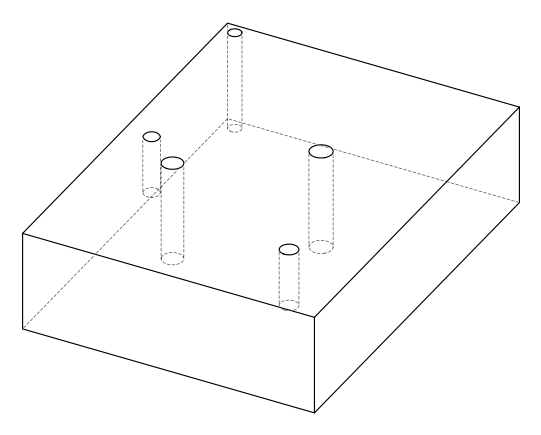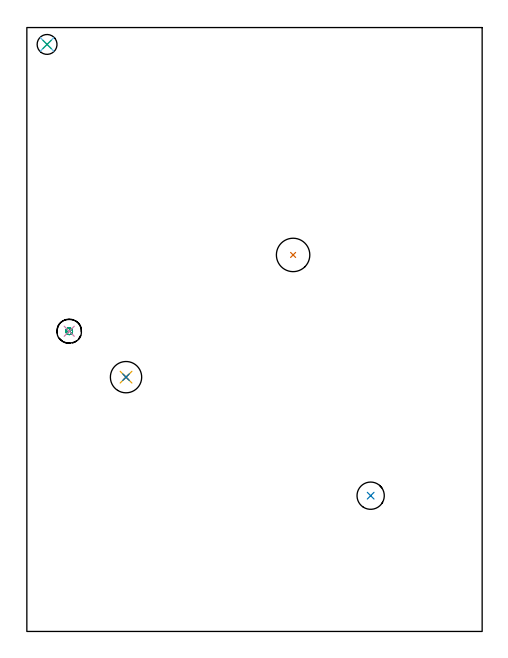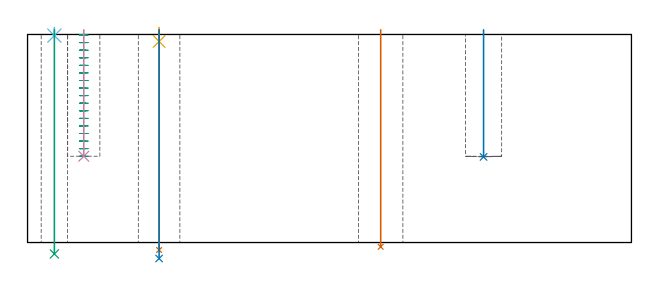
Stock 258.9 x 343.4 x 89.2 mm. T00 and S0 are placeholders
(PLAN: 9 operations, 7 tool changes, 3.3 min)
(1 INDEXABLE_INSERT_DRILL_THROUGH_HOLE_FROM_SOLID | STEP1HOLE_2 | NXT0302_009 | 0.37 min | 25260 mm3)
(2 INDEXABLE_INSERT_DRILL_BLIND_HOLE_FROM_SOLID | STEP1POCKET | NXT0302_002 | 0.22 min | 9856 mm3)
(3 MILL_BLIND_HOLE_FROM_SOLID_MATERIAL | STEP1POCKET_1 | UGT0201_128 | Spiral | 1.3 min | 7808 mm3)
(4 BORE_BLIND_HOLE | STEP1POCKET_1 | UGT0332_073 | 0.22 min | 2 mm3)
(5 SPOT_DRILL | STEP1HOLE | NXT0321_9005460120000 | 0.05 min | 183 mm3)
(6 SPOT_DRILL_1 | STEP1HOLE_1 | NXT0321_9005460120000 | 0.03 min | 2 mm3)
(7 DRILL_THROUGH_HOLE_INTO_CENTER | STEP1HOLE | NXT0301_065 | 0.38 min | 6035 mm3)
(8 DRILL_TO_ENLARGE_THROUGH_HOLE | STEP1HOLE | UGT0301_248 | 0.39 min | 15952 mm3)
(9 DRILL_THROUGH_HOLE_INTO_CENTER_1 | STEP1HOLE_1 | UGT0301_508 | 0.39 min | 8921 mm3)
(TOOL NXT0302_009 | Index. Insert Drill 19mm [880-D1900L25-05] | D19 PA176 FL95 Z2)
(TOOL NXT0302_002 | Index. Insert Drill 15.5mm [880-D1550L20-05] | D15.5 PA176 FL78 Z2)
(TOOL UGT0201_128 | Carbide End Mill 10.0 | D10 FL15 Z4)
(TOOL UGT0332_073 | 13.8 mm Rough Boring Bar | D13.8)
(TOOL NXT0321_9005460120000 | NC Spot Drill, 142deg, 12mm, Carbide, Uncoated | D12 PA142 FL30 Z2)
(TOOL NXT0301_065 | Carbide Drill 9.4mm [860.1-0940-075A1-MM 2214] | D9.4 PA140 FL98 Z2)
(TOOL UGT0301_248 | Twist Drill 17.8 mm | D17.8 PA118 FL130 Z2)
(TOOL UGT0301_508 | Carbide Drill 11.3 mm | D11.3 PA118 FL94 Z2)
(OP 1 INDEXABLE_INSERT_DRILL_THROUGH_HOLE_FROM_SOLID)
G17 G21 G94 G90
T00 M6
G54
G17 G0 G90 X151.4 Y214.1 S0 M3
G43 Z99.2 H1
G94 G81 G98 Z-1.832 F250. R91.2
G80
M5
M2
(OP 2 INDEXABLE_INSERT_DRILL_BLIND_HOLE_FROM_SOLID)
G17 G21 G94 G90
T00 M6
G54
G17 G0 G90 X195.5 Y77.2 S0 M3
G43 Z99.2 H1
G94 G81 G98 Z36.7 F250. R91.2
G80
M5
M2
(OP 3 MILL_BLIND_HOLE_FROM_SOLID_MATERIAL)
G17 G21 G94 G90
T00 M6
G54
G17 G0 G90 X24.1 Y170.7 S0 M3
G43 Z99.2 H0
Z88.953
G94 G3 X24.639 Y172.061 R0.787 F250.
X22.715 Y172.001 R1.361
X22.799 Y169.315 R1.9
X22.715 Y172.001 R-1.9
X22.757 Y170.658 R0.95
X24.1 Y170.7 R0.95
G0 Z85.706
G3 X24.639 Y172.061 R0.787
X22.715 Y172.001 R1.361
X22.799 Y169.315 R1.9
X22.715 Y172.001 R-1.9
X22.757 Y170.658 R0.95
X24.1 Y170.7 R0.95
G0 Z82.459
G3 X24.639 Y172.061 R0.787
X22.715 Y172.001 R1.361
X22.799 Y169.315 R1.9
X22.715 Y172.001 R-1.9
X22.757 Y170.658 R0.95
X24.1 Y170.7 R0.95
G0 Z79.212
G3 X24.639 Y172.061 R0.787
X22.715 Y172.001 R1.361
X22.799 Y169.315 R1.9
X22.715 Y172.001 R-1.9
X22.757 Y170.658 R0.95
X24.1 Y170.7 R0.95
G0 Z75.965
G3 X24.639 Y172.061 R0.787
X22.715 Y172.001 R1.361
X22.799 Y169.315 R1.9
X22.715 Y172.001 R-1.9
X22.757 Y170.658 R0.95
X24.1 Y170.7 R0.95
G0 Z72.718
G3 X24.639 Y172.061 R0.787
X22.715 Y172.001 R1.361
X22.799 Y169.315 R1.9
X22.715 Y172.001 R-1.9
X22.757 Y170.658 R0.95
X24.1 Y170.7 R0.95
G0 Z69.471
G3 X24.639 Y172.061 R0.787
X22.715 Y172.001 R1.361
X22.799 Y169.315 R1.9
X22.715 Y172.001 R-1.9
X22.757 Y170.658 R0.95
X24.1 Y170.7 R0.95
G0 Z66.224
G3 X24.639 Y172.061 R0.787
X22.715 Y172.001 R1.361
X22.799 Y169.315 R1.9
X22.715 Y172.001 R-1.9
X22.757 Y170.658 R0.95
X24.1 Y170.7 R0.95
G0 Z62.976
G3 X24.639 Y172.061 R0.787
X22.715 Y172.001 R1.361
X22.799 Y169.315 R1.9
X22.715 Y172.001 R-1.9
X22.757 Y170.658 R0.95
X24.1 Y170.7 R0.95
G0 Z59.729
G3 X24.639 Y172.061 R0.787
X22.715 Y172.001 R1.361
X22.799 Y169.315 R1.9
X22.715 Y172.001 R-1.9
X22.757 Y170.658 R0.95
X24.1 Y170.7 R0.95
G0 Z56.482
G3 X24.639 Y172.061 R0.787
X22.715 Y172.001 R1.361
X22.799 Y169.315 R1.9
X22.715 Y172.001 R-1.9
X22.757 Y170.658 R0.95
X24.1 Y170.7 R0.95
G0 Z53.235
G3 X24.639 Y172.061 R0.787
X22.715 Y172.001 R1.361
X22.799 Y169.315 R1.9
X22.715 Y172.001 R-1.9
X22.757 Y170.658 R0.95
X24.1 Y170.7 R0.95
G0 Z49.988
G3 X24.639 Y172.061 R0.787
X22.715 Y172.001 R1.361
X22.799 Y169.315 R1.9
X22.715 Y172.001 R-1.9
X22.757 Y170.658 R0.95
X24.1 Y170.7 R0.95
G0 Z46.741
G3 X24.639 Y172.061 R0.787
X22.715 Y172.001 R1.361
X22.799 Y169.315 R1.9
X22.715 Y172.001 R-1.9
X22.757 Y170.658 R0.95
X24.1 Y170.7 R0.95
G0 Z43.494
G3 X24.639 Y172.061 R0.787
X22.715 Y172.001 R1.361
X22.799 Y169.315 R1.9
X22.715 Y172.001 R-1.9
X22.757 Y170.658 R0.95
X24.1 Y170.7 R0.95
G0 Z40.247
G3 X24.639 Y172.061 R0.787
X22.715 Y172.001 R1.361
X22.799 Y169.315 R1.9
X22.715 Y172.001 R-1.9
X22.757 Y170.658 R0.95
X24.1 Y170.7 R0.95
G0 Z37.
G3 X24.639 Y172.061 R0.787
X22.715 Y172.001 R1.361
X22.799 Y169.315 R1.9
X22.715 Y172.001 R-1.9
X22.757 Y170.658 R0.95
X24.1 Y170.7 R0.95
G0 Z99.2
M5
M2
(OP 4 BORE_BLIND_HOLE)
G17 G21 G94 G90
T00 M6
G54
G17 G0 G90 X24.1 Y170.7 S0 M3
G43 Z99.2 H0
G94 G85 G98 Z37. F250. R91.2
G80
M5
M2
(OP 5 SPOT_DRILL)
G17 G21 G94 G90
T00 M6
G54
G17 G0 G90 X56.4 Y144.6 S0 M3
G43 Z99.2 H0
G94 G81 G98 Z86.2 F250. R92.2
G80
M5
M2
(OP 6 SPOT_DRILL_1)
G17 G21 G94 G90
T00 M6
G54
G17 G0 G90 X11.5 Y333.8 S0 M3
G43 Z99.2 H0
G94 G81 G98 Z88.714 F250. R92.2
G80
M5
M2
(OP 7 DRILL_THROUGH_HOLE_INTO_CENTER)
G17 G21 G94 G90
T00 M6
G54
G17 G0 G90 X56.4 Y144.6 S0 M3
G43 Z99.2 H1
G94 G73 G98 Z-3.211 F250. Q9.241 R91.2
G80
M5
M2
(OP 8 DRILL_TO_ENLARGE_THROUGH_HOLE)
G17 G21 G94 G90
T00 M6
G54
G17 G0 G90 X56.4 Y144.6 S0 M3
G43 Z99.2 H0
G94 G73 G98 Z-6.848 F250. Q16.008 R91.2
G80
M5
M2
(OP 9 DRILL_THROUGH_HOLE_INTO_CENTER_1)
G17 G21 G94 G90
T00 M6
G54
G17 G0 G90 X11.5 Y333.8 S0 M3
G43 Z99.2 H0
G94 G73 G98 Z-4.895 F250. Q10.455 R91.2
G80
M5
M2
